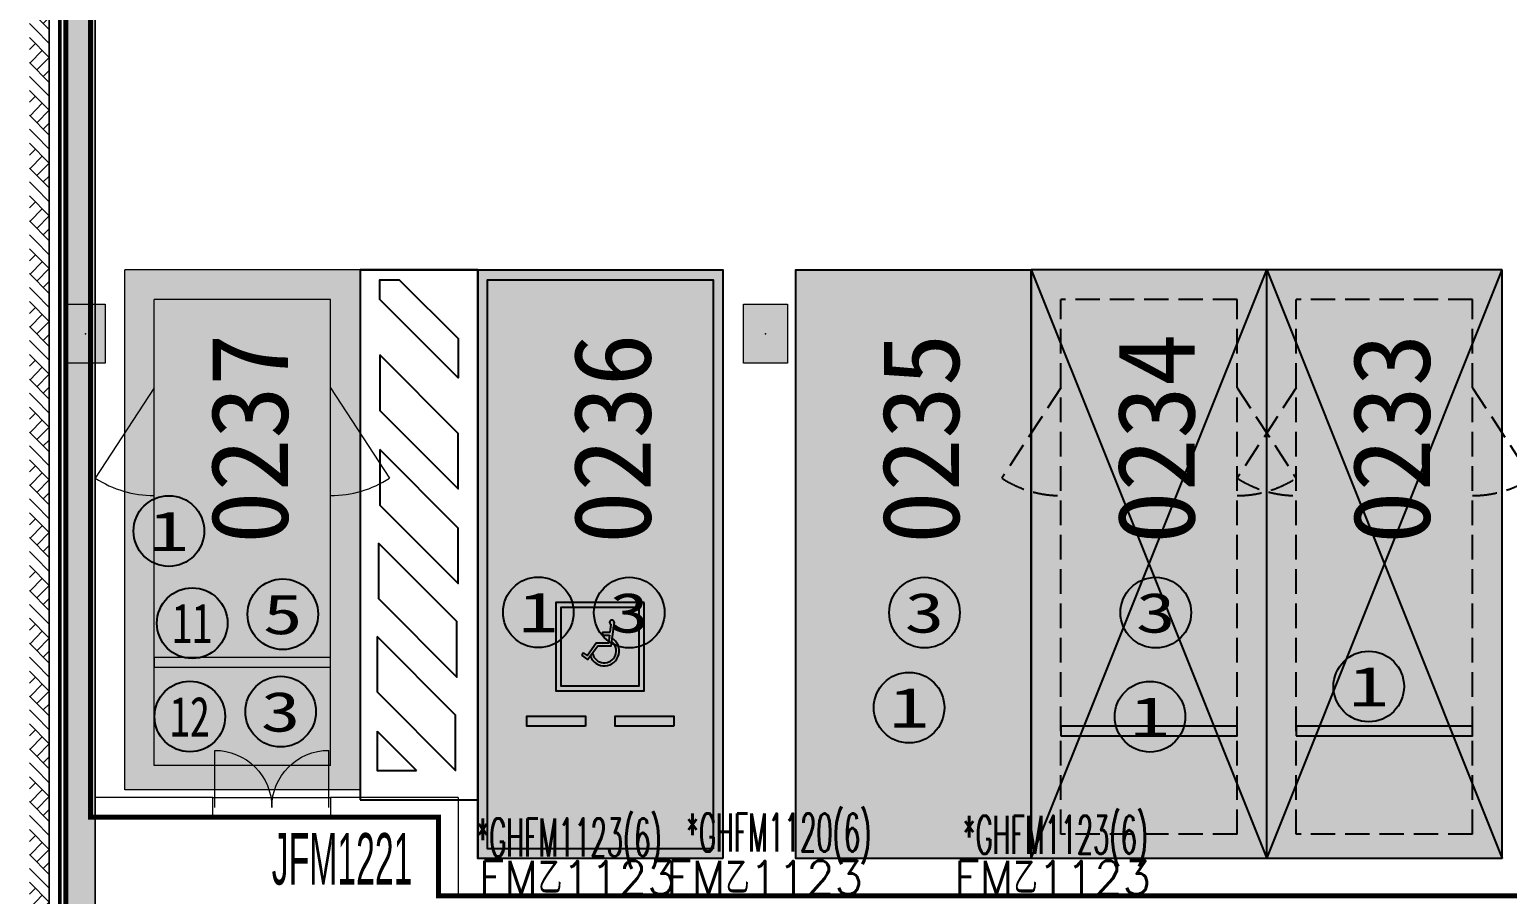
# Model space of a CAD drawing. Extents: x -264757 to 1033689, y 4049843 to 4347093.
# Drawn here: x -81754 to -66683, y 4139942 to 4148758 of the extents above; entities that cross this region are included whole.
import ezdxf
from ezdxf.enums import TextEntityAlignment as Align

# ---------------------------------------------------------------- set-up
doc = ezdxf.new("R2010")
doc.units = 0
doc.header["$LTSCALE"] = 1000
doc.header["$MEASUREMENT"] = 0
doc.linetypes.add('AX-01DK-PB01$1$A-001-车位参照B1$0$A-001-车位参照B1$0$A-001-车位参照B1$0$A-H4-001-基本图形$0$A-001-车位B1$0$DASH', pattern=[0.35, 0.25, -0.1])
doc.linetypes.add('DASH', pattern=[0.35, 0.25, -0.1])
for name, color, linetype in [('AX-01DK-PB01$0$AX-001DK-01-PB01-02$0$A-3-Htch(wall)', 8, 'Continuous'), ('AX-01DK-PB01$0$AX-03CK-02-PB01$0$AX-03CK-02-PB01$0$人防$0$人防$0$DOOR_FIRE_TEXT', 8, 'Continuous'), ('不利因素11-尽端停车', 7, 'Continuous'), ('不利因素12-不满足一次性出车', 7, 'Continuous'), ('不利因素3-紧邻房间出入口', 7, 'Continuous'), ('不利因素5-单面靠墙', 7, 'Continuous'), ('不利因素9-坡道上停车', 7, 'Continuous'), ('不可售车位', 255, 'Continuous'), ('大车位', 7, 'Continuous'), ('普通车位', 7, 'Continuous')]:
    doc.layers.add(name, color=color, linetype=linetype)
doc.layers.add('AX-01DK-PB01$0$AX-01DK-PB01$0$AX-001DK-01-PB01-02$0$A-3-WinF(Text)', color=8, linetype='Continuous', plot=False)
doc.layers.add('AX-01DK-PB01$0$AX-03CK-02-PB01$0$AX-03CK-02-PB01$0$WINDOW_TEXT', color=8, linetype='Continuous', plot=False)
doc.layers.add('无关图层', color=8, linetype='Continuous', lineweight=0)
doc.layers.add('车位归属楼栋范围线', color=7, linetype='Continuous', true_color=0x19e6c7)
doc.styles.add('AX-01DK-PB01$0$AX-01DK-PB01$0$AX-001DK-01-PB01-02$0$_TCH_WINDOW', font='SIMPLEX', dxfattribs={"bigfont": 'GBCBIG'})
doc.styles.add('AX-01DK-PB01$0$AX-03CK-02-PB01$0$AX-03CK-02-PB01$0$_TCH_DIM_T3', font='SIMPLEX', dxfattribs={"width": 0.705882, "bigfont": 'GBCBIG'})
doc.styles.add('AX-01DK-PB01$0$AX-03CK-02-PB01$0$AX-03CK-02-PB01$0$人防$0$人防$0$_TCH_DIM', font='$ GAD E', dxfattribs={"width": 0.7, "bigfont": '$ GAD C'})
doc.styles.add('AX-ACK-BIANH1$0$黑体', font='simhei.ttf')
doc.styles.add('AX-ACK-P01-WALL$0$黑体', font='simhei.ttf')
doc.styles.add('SX-ACK-PB01-WNC-ALL$0$黑体', font='simhei.ttf')
doc.styles.add('黑体', font='simhei.ttf')

# ---------------------------------------------------------------- blocks, each defined once
blk = doc.blocks.new('A$C1449ca83')
at = {"layer": '无关图层'}
h = blk.add_hatch(color=256, dxfattribs=at)
h.dxf.hatch_style = 1
h.paths.add_polyline_path([(0, 0), (0, -6000), (-2500, -6000), (-2500, 0)])
blk = doc.blocks.new('无障碍车位')
at = {"layer": '大车位'}
for p, q in [((-3700, 6000), (-2500, 6000)), ((-2500, 6000), (-2500, 0))]:
    blk.add_line(p, q, dxfattribs=at)
for points in [[(-3700, 600), (-2500, 600), (-2500, 6000), (-3700, 6000)], [(0, 0), (-2500, 0), (-2500, 6000), (0, 6000)], [(-100, 100), (-2400, 100), (-2400, 5900), (-100, 5900)], [(-803, 2610), (-1703, 2610), (-1703, 1710), (-803, 1710)], [(-853, 2560), (-1653, 2560), (-1653, 1760), (-853, 1760)], [(-1400, 1350), (-2000, 1350), (-2000, 1450), (-1400, 1450)], [(-500, 1350), (-1100, 1350), (-1100, 1450), (-500, 1450)]]:
    blk.add_lwpolyline(points, close=True, dxfattribs=at)
for points in [[(-3500, 5700), (-3500, 5900), (-3300, 5900), (-2700, 5300), (-2700, 4900), (-3500, 5700)], [(-3300, 5900), (-2700, 5300), (-2700, 4900)], [(-3500, 5700), (-2700, 4900)], [(-3500, 5134), (-3500, 4569), (-2700, 3769), (-2700, 4334), (-3500, 5134)], [(-3500, 4169), (-3500, 3603), (-2700, 2803), (-2700, 3369), (-3500, 4169)], [(-3513, 3216), (-3513, 2650), (-2713, 1850), (-2713, 2416), (-3513, 3216)], [(-3526, 2263), (-3526, 1698), (-2726, 898), (-2726, 1463), (-3526, 2263)], [(-1110, 2409), (-1142, 2165), (-1276, 2165), (-1376, 2028), (-1438, 2073)], [(-1158, 2276), (-1168, 2195), (-1292, 2195), (-1382, 2070), (-1421, 2097)], [(-1154, 2304), (-1229, 2304), (-1229, 2276), (-1158, 2276)], [(-1143, 2389), (-1154, 2304)], [(-1421, 2097), (-1438, 2073)], [(-3526, 1298), (-3526, 898), (-3126, 898)], [(-3526, 1298), (-3126, 898)]]:
    blk.add_lwpolyline(points, dxfattribs=at)
for centre, radius, start, end in [((-1133, 2409), 22.7, 345.2215, 243.3272), ((-1210, 2116), 152, 201.3756, 58.9548), ((-1210, 2116), 122, 191.8042, 52.6275)]:
    blk.add_arc(centre, radius, start, end, dxfattribs=at)
blk.add_blockref('A$C1449ca83', (0, 6000), dxfattribs=at)
blk = doc.blocks.new('SX-ACK-PB01-WNC-ALL$0$20200722.21182536')
at = {"layer": '不利因素3-紧邻房间出入口', "true_color": 0xe4d218}
h = blk.add_hatch(color=52, dxfattribs=at)
h.dxf.hatch_style = 1
edge = h.paths.add_edge_path()
edge.add_arc((360, 360), 360, 0, 360)
at = {"layer": '不利因素3-紧邻房间出入口'}
blk.add_circle((360, 360), 360, dxfattribs=at)
at = {"layer": '不利因素3-紧邻房间出入口', "style": 'SX-ACK-PB01-WNC-ALL$0$黑体', "width": 1.390625}
blk.add_text('3', height=407, dxfattribs=at).set_placement((156, 156), (564, 156), align=Align.FIT)
blk = doc.blocks.new('SX-ACK-PB01-WNC-ALL$0$20200722.21183209')
at = {"layer": '不利因素5-单面靠墙', "true_color": 0x6d711d}
h = blk.add_hatch(color=66, dxfattribs=at)
h.dxf.hatch_style = 1
edge = h.paths.add_edge_path()
edge.add_arc((360, 360), 360, 0, 360)
at = {"layer": '不利因素5-单面靠墙'}
blk.add_circle((360, 360), 360, dxfattribs=at)
at = {"layer": '不利因素5-单面靠墙', "style": 'SX-ACK-PB01-WNC-ALL$0$黑体', "width": 1.390625}
blk.add_text('5', height=407, dxfattribs=at).set_placement((156, 156), (564, 156), align=Align.FIT)
blk = doc.blocks.new('20200722.21185040')
at = {"layer": '不利因素11-尽端停车', "true_color": 0xf21b23}
h = blk.add_hatch(color=240, dxfattribs=at)
h.dxf.hatch_style = 1
edge = h.paths.add_edge_path()
edge.add_arc((360, 360), 360, 0, 360)
at = {"layer": '不利因素11-尽端停车'}
blk.add_circle((360, 360), 360, dxfattribs=at)
at = {"layer": '不利因素11-尽端停车', "style": '黑体', "width": 0.695313}
blk.add_text('11', height=407.3, dxfattribs=at).set_placement((156, 156), (564, 156), align=Align.FIT)
blk = doc.blocks.new('20200722.21185335')
at = {"layer": '不利因素12-不满足一次性出车', "true_color": 0x201adc}
h = blk.add_hatch(color=182, dxfattribs=at)
h.dxf.hatch_style = 1
edge = h.paths.add_edge_path()
edge.add_arc((360, 360), 360, 0, 360)
at = {"layer": '不利因素12-不满足一次性出车'}
blk.add_circle((360, 360), 360, dxfattribs=at)
at = {"layer": '不利因素12-不满足一次性出车', "style": '黑体', "width": 0.695313}
blk.add_text('12', height=407.3, dxfattribs=at).set_placement((156, 156), (564, 156), align=Align.FIT)
blk = doc.blocks.new('sadfsadfasf')
at = {"layer": '不可售车位', "true_color": 0x757b8a}
h = blk.add_hatch(color=8, dxfattribs=at)
h.dxf.hatch_style = 1
h.paths.add_polyline_path([(2400, 6000), (2400, 0), (0, 0), (0, 6000)])
at = {"layer": '不可售车位', "color": 8, "true_color": 0x757b8a}
blk.add_lwpolyline([(2400, 6000), (2400, 0), (0, 0), (0, 6000)], close=True, dxfattribs=at)
blk = doc.blocks.new('AX-01DK-PB01$1$$LinePat$素土夯实')
at = {"layer": '无关图层'}
for p, q in [((0, -210), (210, 0)), ((120, -300), (420, 0)), ((420, 0), (608, -188)), ((495, -300), (795, 0)), ((615, 0), (705, -90)), ((210, -210), (300, -300)), ((315, -105), (502, -293)), ((705, -300), (795, -210))]:
    blk.add_line(p, q, dxfattribs=at)
blk = doc.blocks.new('SX-CK-PB001-WNC$1$20211103.13313888')
at = {"layer": '无关图层'}
h = blk.add_hatch(color=256, dxfattribs=at)
h.dxf.hatch_style = 1
h.paths.add_polyline_path([(0, 600), (400, 600), (400, 0), (0, 0)])
blk.add_lwpolyline([(0, 600), (400, 600), (400, 0), (0, 0)], close=True, dxfattribs=at)
blk.add_point((200, 300), dxfattribs=at)
blk = doc.blocks.new('SX-CK-PB001-WNC$1$20211103.13313578')
at = {"layer": '无关图层'}
h = blk.add_hatch(color=256, dxfattribs=at)
h.dxf.hatch_style = 1
h.paths.add_polyline_path([(0, 600), (450, 600), (450, 0), (0, 0)])
blk.add_lwpolyline([(0, 600), (450, 600), (450, 0), (0, 0)], close=True, dxfattribs=at)
blk.add_point((225, 300), dxfattribs=at)
blk = doc.blocks.new('fasdfasdfasdfasdfasdf')
at = {"layer": '不利因素9-坡道上停车', "true_color": 0xe0aa15}
h = blk.add_hatch(color=42, dxfattribs=at)
h.dxf.hatch_style = 1
edge = h.paths.add_edge_path()
edge.add_arc((-119587, 4058555), 720, 0, 360)
at = {"layer": '不利因素9-坡道上停车'}
blk.add_circle((-119587, 4058555), 720, dxfattribs=at)
at = {"layer": '不利因素9-坡道上停车', "style": 'AX-ACK-P01-WALL$0$黑体', "width": 1.390625}
blk.add_text('1', height=815, dxfattribs=at).set_placement((-119994, 4058148), (-119180, 4058148), align=Align.FIT)
blk = doc.blocks.new('AX-01DK-PB01$0$AX-01DK-PB01$0$$DorLib2D$00000001')
at = {"layer": '无关图层'}
for p, q in [((0.45, 0.975), (0.5, 0.975)), ((0.45, 0), (0.45, 0.975)), ((0.5, 0), (0.5, 0.975)), ((0.5, 0), (0.45, 0))]:
    blk.add_line(p, q, dxfattribs=at)
at = {"layer": '无关图层', "lineweight": 13}
blk.add_arc((0.475, 0), 0.975, 91.4693, 180, dxfattribs=at)
blk = doc.blocks.new('AX-01DK-PB01$0$AX-03CK-02-PB01$0$AX-03CK-02-PB01$0$人防$0$人防$0$$DorLib2D$00000004')
at = {"layer": '无关图层'}
for p, q in [((-0.485, 0), (-0.485, 0.485)), ((0.485, 0), (0.485, 0.485))]:
    blk.add_line(p, q, dxfattribs=at)
at = {"layer": '无关图层', "lineweight": 13}
for centre, start, end in [((-0.485, 0), 0, 90), ((0.485, 0), 90, 180)]:
    blk.add_arc(centre, 0.485, start, end, dxfattribs=at)
blk = doc.blocks.new('AX-01DK-PB01$0$AX-03CK-02-PB01$0$AX-03CK-02-PB01$0$$U_DORLIB2D$00000009')
at = {"layer": '无关图层'}
blk.add_line((0.5, 0.219), (0.5, 1.213), dxfattribs=at)
at = {"layer": '无关图层', "const_width": 0.05}
blk.add_lwpolyline([(0.583, 0.219), (0.583, 1.219)], dxfattribs=at)
at = {"layer": '无关图层'}
blk.add_arc((0.5, 0.219), 1.001, 85.224, 182.3859, dxfattribs=at)
blk = doc.blocks.new('A$C7e5eb487')
at = {"layer": '普通车位', "true_color": 0xf18f8e}
h = blk.add_hatch(color=11, dxfattribs=at)
h.dxf.hatch_style = 1
h.paths.add_polyline_path([(2400, 0), (2400, -5300), (0, -5300), (0, 0)])

msp = doc.modelspace()

# ---------------------------------------------------------------- hatches: boundary and pattern name
at = {"layer": 'AX-01DK-PB01$0$AX-001DK-01-PB01-02$0$A-3-Htch(wall)'}
for points in [[(-81283.6, 4152324.7), (-81383.6, 4152158), (-81383.6, 4140803.4), (-81083.6, 4140803.4), (-81083.6, 4152358)], [(-81083.6, 4140803.4), (-81383.6, 4140803.4), (-81383.6, 4136083), (-81183.6, 4136083), (-81083.6, 4136208)]]:
    msp.add_hatch(color=256, dxfattribs=at).paths.add_polyline_path(points)
at = {"layer": '大车位', "true_color": 0xe806f9}
h = msp.add_hatch(color=6, dxfattribs=at)
h.dxf.hatch_style = 1
h.paths.add_polyline_path([(-69138.5, 4146307.6), (-69138.5, 4140307.6), (-71538.5, 4140307.6), (-71538.5, 4146307.6)])
h = msp.add_hatch(color=6, dxfattribs=at)
h.dxf.hatch_style = 1
h.paths.add_polyline_path([(-66738.5, 4146307.6), (-66738.5, 4140307.6), (-69138.5, 4140307.6), (-69138.5, 4146307.6)])
at = {"layer": '无关图层'}
h = msp.add_hatch(dxfattribs=at)
h.set_pattern_fill('钢筋混凝土', color=256, scale=100)
h.set_pattern_definition([(45, (-1, 0.0001), (-176.776695, 176.776695), []), (50, (-1, 0.0001), (717.26018, -62.752135), [75, -825]), (355, (-1, 0.0001), (-138.75133, 752.19213), [60, -660]), (100.4514, (58.8, -5.2), (578.50938, 689.43954), [63.74019, -701.14211]), (46.1842, (-1, 200), (1067.24105, -165.51901), [112.5, -1237.5]), (96.6356, (87.9, 186.2), (934.6627, 974.11787), [95.6103, -1051.713]), (351.1842, (-1, 200), (934.66195, 974.1186), [90, -990]), (21, (99, 150), (596.90705, -402.61889), [75, -825]), (326, (99, 150), (243.31533, 725.15005), [60, -660]), (71.4514, (148.74, 116.45), (840.22263, 322.5305), [63.74019, -701.14211]), (37.5, (-1, 0.0001), (12.159855, 332.893854), [0, -652, 0, -670, 0, -662.5]), (7.5, (-1, 0.0001), (263.069537, 394.411712), [0, -382, 0, -637, 0, -252.5]), (327.5, (-224, 0.0001), (533.822436, -22.554872), [0, -250, 0, -780, 0, -1035]), (317.5, (-324, 0.0001), (583.18617, 100.10498), [0, -325, 0, -518, 0, -735])])
h.paths.add_polyline_path([(-81384.5, 4152908), (-81384.5, 4136208), (-81084.5, 4136208), (-81084.5, 4152908)])
msp.add_hatch(color=256, dxfattribs=at).paths.add_polyline_path([(-81083.6, 4152458), (-81383.6, 4152158), (-81383.6, 4136209), (-81283.6, 4136042.3), (-81083.6, 4136009)])

# ---------------------------------------------------------------- linework, layer by layer
at = {"layer": '大车位', "color": 83}
for p, q in [((-71538.5, 4140307.6, 0), (-71538.5, 4146307.6)), ((-69138.5, 4146307.6), (-71538.5, 4146307.6)), ((-69138.5, 4140307.6, 0), (-69138.5, 4146307.6)), ((-69138.5, 4140307.6), (-69138.5, 4146307.6, 0)), ((-66738.5, 4146307.6, 0), (-69138.5, 4146307.6, 0)), ((-66738.5, 4140307.6), (-66738.5, 4146307.6, 0)), ((-69138.5, 4140307.6, 0), (-71538.5, 4140307.6, 0)), ((-66738.5, 4140307.6), (-69138.5, 4140307.6))]:
    msp.add_line(p, q, dxfattribs=at)
at = {"layer": '大车位', "color": 8, "linetype": 'AX-01DK-PB01$1$A-001-车位参照B1$0$A-001-车位参照B1$0$A-001-车位参照B1$0$A-H4-001-基本图形$0$A-001-车位B1$0$DASH'}
for p, q in [((-69438.5, 4146007.6), (-71238.5, 4146007.6)), ((-71238.5, 4140557.6, 0), (-71238.5, 4146007.6)), ((-69438.5, 4140557.6, 0), (-69438.5, 4146007.6)), ((-67038.5, 4146007.6, 0), (-68838.5, 4146007.6, 0)), ((-68838.5, 4140557.6), (-68838.5, 4146007.6, 0)), ((-67038.5, 4140557.6), (-67038.5, 4146007.6, 0)), ((-69438.5, 4140557.6, 0), (-71238.5, 4140557.6, 0)), ((-67038.5, 4140557.6), (-68838.5, 4140557.6))]:
    msp.add_line(p, q, dxfattribs=at)
at = {"layer": '大车位', "color": 83}
for points in [[(-71538.5, 4146307.6), (-69138.5, 4140307.6)], [(-69138.5, 4140307.6), (-66738.5, 4146307.6)]]:
    msp.add_lwpolyline(points, dxfattribs=at)
at = {"layer": '大车位', "color": 83, "elevation": 0}
for points in [[(-71538.5, 4140307.6), (-69138.5, 4146307.6)], [(-69138.5, 4146307.6), (-66738.5, 4140307.6)]]:
    msp.add_lwpolyline(points, dxfattribs=at)
at = {"layer": '大车位', "linetype": 'AX-01DK-PB01$1$A-001-车位参照B1$0$A-001-车位参照B1$0$A-001-车位参照B1$0$A-H4-001-基本图形$0$A-001-车位B1$0$DASH', "elevation": 0}
for points in [[(-71238.5, 4145107.6), (-71838.5, 4144185.6)], [(-69438.5, 4145107.6), (-68838.5, 4144185.6)]]:
    msp.add_lwpolyline(points, dxfattribs=at)
at = {"layer": '大车位', "linetype": 'AX-01DK-PB01$1$A-001-车位参照B1$0$A-001-车位参照B1$0$A-001-车位参照B1$0$A-H4-001-基本图形$0$A-001-车位B1$0$DASH'}
for points in [[(-68838.5, 4145107.6), (-69438.5, 4144185.6)], [(-67038.5, 4145107.6), (-66438.5, 4144185.6)]]:
    msp.add_lwpolyline(points, dxfattribs=at)
at = {"layer": '大车位', "elevation": 0}
msp.add_lwpolyline([(-71238.5, 4141557.6), (-69438.5, 4141557.6), (-69438.5, 4141657.6), (-71238.5, 4141657.6)], close=True, dxfattribs=at)
at = {"layer": '大车位'}
msp.add_lwpolyline([(-68838.5, 4141557.6), (-67038.5, 4141557.6), (-67038.5, 4141657.6), (-68838.5, 4141657.6)], close=True, dxfattribs=at)
at = {"layer": '大车位', "linetype": 'AX-01DK-PB01$1$A-001-车位参照B1$0$A-001-车位参照B1$0$A-001-车位参照B1$0$A-H4-001-基本图形$0$A-001-车位B1$0$DASH'}
for centre, start, end in [((-71238.5, 4145107.6), 236.94427, 270), ((-69438.5, 4145107.6), 270, 303.05573), ((-68838.5, 4145107.6, 0), 236.94427, 270), ((-67038.5, 4145107.6, 0), 270, 303.05573)]:
    msp.add_arc(centre, 1100, start, end, dxfattribs=at)
at = {"layer": '无关图层'}
for p, q in [((-81083.6, 4152458), (-81083.6, 4136009)), ((-81083.6, 4152358), (-81083.6, 4140803.4)), ((-81453.9, 4136258.6), (-81453.9, 4152088)), ((-81443.9, 4136258.6), (-81443.9, 4152098)), ((-81433.9, 4152108), (-81433.9, 4136258.6)), ((-81383.6, 4152158), (-81383.6, 4136209)), ((-81383.6, 4152158), (-81383.6, 4140803.4)), ((-81553.9, 4151988), (-81553.9, 4136258.6)), ((-81553.9, 4136258.6), (-81553.9, 4151988)), ((-80783.5, 4141007.6, 0), (-80783.5, 4146307.6)), ((-78383.5, 4146307.6), (-80783.5, 4146307.6)), ((-78383.5, 4141007.6, 0), (-78383.5, 4146307.6)), ((-78683.5, 4146007.6), (-80483.5, 4146007.6)), ((-80483.5, 4141257.6, 0), (-80483.5, 4146007.6)), ((-78683.5, 4141257.6, 0), (-78683.5, 4146007.6)), ((-78683.5, 4141257.6, 0), (-80483.5, 4141257.6, 0)), ((-78383.5, 4141007.6, 0), (-80783.5, 4141007.6, 0)), ((-81383.6, 4140803.4), (-81383.6, 4136083)), ((-79883.9, 4140928.4), (-81083.6, 4140928.4)), ((-81083.6, 4140803.4), (-81083.6, 4136208)), ((-79883.9, 4140728.4), (-79883.9, 4140928.4)), ((-79883.9, 4140928.4), (-78683.9, 4140928.4)), ((-77383.5, 4140928.4), (-78683.9, 4140928.4)), ((-78683.9, 4140928.4), (-78683.9, 4140728.4)), ((-77383.5, 4140928.4), (-77383.5, 4139928.4)), ((-81083.6, 4140728.4), (-79883.9, 4140728.4)), ((-79883.9, 4140728.4), (-78683.9, 4140728.4)), ((-78683.9, 4140728.4), (-77583.5, 4140728.4)), ((-77583.5, 4140728.4), (-77583.5, 4139928.4))]:
    msp.add_line(p, q, dxfattribs=at)
msp.add_lwpolyline([(-81384.5, 4152908), (-81384.5, 4136208), (-81084.5, 4136208), (-81084.5, 4152908)], close=True, dxfattribs=at)
at = {"layer": '无关图层', "elevation": 0}
for points in [[(-80483.5, 4145107.6), (-81083.5, 4144185.7)], [(-78683.5, 4145107.6), (-78083.5, 4144185.7)]]:
    msp.add_lwpolyline(points, dxfattribs=at)
msp.add_lwpolyline([(-80483.5, 4142257.6), (-78683.5, 4142257.6), (-78683.5, 4142357.6), (-80483.5, 4142357.6)], close=True, dxfattribs=at)
at = {"layer": '无关图层'}
for centre, start, end in [((-80483.5, 4145107.6), 236.94427, 270), ((-78683.5, 4145107.6), 270, 303.05573)]:
    msp.add_arc(centre, 1100, start, end, dxfattribs=at)
at = {"layer": '车位归属楼栋范围线', "linetype": 'DASH', "ltscale": 5, "const_width": 50}
for points in [[(-81133.4, 4158725), (-81133.4, 4140728.4), (-77583.5, 4140728.4), (-77583.5, 4139928.4), (-36664.6, 4139928), (-36664.6, 4146883.7), (-33283.3, 4146883.7), (-33283.3, 4175514.4)], [(-81383.7, 4158458.2), (-81383.7, 4111561.9), (-81383.7, 4111561.9), (-69389.6, 4111578), (-69389.6, 4116758), (-63550.9, 4116758), (-63550.9, 4106342.3), (-55792.6, 4106342.3), (-55792.6, 4111326.9), (-40109.6, 4111326.9), (-40109.6, 4116758), (-26632, 4116758), (-26632, 4124008), (-27083.6, 4124008), (-27079.3, 4127908), (-30681.1, 4127906.7), (-30681.1, 4122795), (-36179.7, 4122799.3), (-36179.7, 4146571.2), (-33104.2, 4146571.2), (-33104.2, 4162892)]]:
    msp.add_lwpolyline(points, dxfattribs=at)

# ---------------------------------------------------------------- block references
at = {"layer": '不利因素11-尽端停车'}
msp.add_blockref('20200722.21185040', (-80455.1, 4142347.4), dxfattribs=at)
at = {"layer": '不利因素12-不满足一次性出车'}
msp.add_blockref('20200722.21185335', (-80479.4, 4141395.3), dxfattribs=at)
at = {"layer": '不利因素3-紧邻房间出入口'}
for p in [(-75998.4, 4142454.4), (-72987.6, 4142454.4), (-70629.7, 4142454.4), (-79553.4, 4141445.3)]:
    msp.add_blockref('SX-ACK-PB01-WNC-ALL$0$20200722.21182536', p, dxfattribs=at)
at = {"layer": '不利因素5-单面靠墙'}
msp.add_blockref('SX-ACK-PB01-WNC-ALL$0$20200722.21183209', (-79531.5, 4142438.4), dxfattribs=at)
at = {"layer": '不可售车位'}
msp.add_blockref('sadfsadfasf', (-73938.5, 4140307.6), dxfattribs=at)
at = {"layer": '大车位'}
msp.add_blockref('无障碍车位', (-74683.5, 4140307.6), dxfattribs=at)
at = {"layer": '无关图层', "xscale": 0.6770522795121154, "yscale": 0.6666666666666666, "zscale": 0.6666666666666666, "rotation": 269.9999999998687}
for p in [(-81553.9, 4149296.7), (-81553.9, 4148758.5), (-81553.9, 4148220.2), (-81553.9, 4147682), (-81553.9, 4147143.7), (-81553.9, 4146605.5), (-81553.9, 4146067.2), (-81553.9, 4145528.9), (-81553.9, 4144990.7), (-81553.9, 4144452.4), (-81553.9, 4143914.2), (-81553.9, 4143375.9), (-81553.9, 4142837.7), (-81553.9, 4142299.4), (-81553.9, 4141761.1), (-81553.9, 4141222.9), (-81553.9, 4140684.6), (-81553.9, 4140146.4)]:
    msp.add_blockref('AX-01DK-PB01$1$$LinePat$素土夯实', p, dxfattribs=at)
at = {"layer": '无关图层'}
for name, p in [('SX-CK-PB001-WNC$1$20211103.13313888', (-81384.5, 4145358)), ('SX-CK-PB001-WNC$1$20211103.13313578', (-74474.6, 4145358))]:
    msp.add_blockref(name, p, dxfattribs=at)
ref = msp.add_blockref('AX-01DK-PB01$0$AX-03CK-02-PB01$0$AX-03CK-02-PB01$0$人防$0$人防$0$$DorLib2D$00000004', (-79283.9, 4140828.4), dxfattribs=dict(at, xscale=-1200, yscale=1200, zscale=200, rotation=2.667554555208752e-06))
ref.add_attrib('A', 'JFM1221', (-79283.9, 4140042), dxfattribs={"layer": 'AX-01DK-PB01$0$AX-03CK-02-PB01$0$AX-03CK-02-PB01$0$人防$0$人防$0$DOOR_FIRE_TEXT', "height": 525, "rotation": 0, "style": 'AX-01DK-PB01$0$AX-03CK-02-PB01$0$AX-03CK-02-PB01$0$人防$0$人防$0$_TCH_DIM', "width": 0.49})
ref = msp.add_blockref('AX-01DK-PB01$0$AX-03CK-02-PB01$0$AX-03CK-02-PB01$0$$U_DORLIB2D$00000009', (-76234.2, 4139778.4), dxfattribs=dict(at, xscale=-1100, yscale=-1100, zscale=300, rotation=2.667565741210712e-06))
ref.add_attrib('A', '*GHFM1123(6)', (-77197.7, 4140330), dxfattribs={"layer": 'AX-01DK-PB01$0$AX-03CK-02-PB01$0$AX-03CK-02-PB01$0$WINDOW_TEXT', "height": 386.75, "rotation": 0, "style": 'AX-01DK-PB01$0$AX-03CK-02-PB01$0$AX-03CK-02-PB01$0$_TCH_DIM_T3', "width": 0.49827})
ref = msp.add_blockref('AX-01DK-PB01$0$AX-03CK-02-PB01$0$AX-03CK-02-PB01$0$$U_DORLIB2D$00000009', (-74083.7, 4139778), dxfattribs=dict(at, xscale=-1100, yscale=-1100, zscale=300, rotation=4.183175996856709e-05))
ref.add_attrib('A', '*GHFM1120(6)', (-75059.7, 4140378.6), dxfattribs={"layer": 'AX-01DK-PB01$0$AX-03CK-02-PB01$0$AX-03CK-02-PB01$0$WINDOW_TEXT', "height": 386.75, "rotation": 0.00004, "style": 'AX-01DK-PB01$0$AX-03CK-02-PB01$0$AX-03CK-02-PB01$0$_TCH_DIM_T3', "width": 0.49827})
ref = msp.add_blockref('AX-01DK-PB01$0$AX-03CK-02-PB01$0$AX-03CK-02-PB01$0$$U_DORLIB2D$00000009', (-71334.9, 4139778), dxfattribs=dict(at, xscale=1100, yscale=-1100, zscale=300, rotation=4.183175996856709e-05))
ref.add_attrib('A', '*GHFM1123(6)', (-72237.9, 4140356.4), dxfattribs={"layer": 'AX-01DK-PB01$0$AX-03CK-02-PB01$0$AX-03CK-02-PB01$0$WINDOW_TEXT', "height": 386.75, "rotation": 0.00004, "style": 'AX-01DK-PB01$0$AX-03CK-02-PB01$0$AX-03CK-02-PB01$0$_TCH_DIM_T3', "width": 0.49827})
ref = msp.add_blockref('AX-01DK-PB01$0$AX-01DK-PB01$0$$DorLib2D$00000001', (-76233.5, 4139778), dxfattribs=dict(at, xscale=-1100, yscale=-1100, zscale=200, rotation=359.9999999999072))
ref.add_attrib('A', 'FM乙1123', (-77174.1, 4139945), dxfattribs={"layer": 'AX-01DK-PB01$0$AX-01DK-PB01$0$AX-001DK-01-PB01-02$0$A-3-WinF(Text)', "height": 337.59, "style": 'AX-01DK-PB01$0$AX-01DK-PB01$0$AX-001DK-01-PB01-02$0$_TCH_WINDOW'})
ref = msp.add_blockref('AX-01DK-PB01$0$AX-01DK-PB01$0$$DorLib2D$00000001', (-74084.6, 4139778), dxfattribs=dict(at, xscale=-1100, yscale=-1100, zscale=200, rotation=359.9999999999605))
ref.add_attrib('A', 'FM乙1123', (-75263.9, 4139945), dxfattribs={"layer": 'AX-01DK-PB01$0$AX-01DK-PB01$0$AX-001DK-01-PB01-02$0$A-3-WinF(Text)', "height": 337.59, "style": 'AX-01DK-PB01$0$AX-01DK-PB01$0$AX-001DK-01-PB01-02$0$_TCH_WINDOW'})
ref = msp.add_blockref('AX-01DK-PB01$0$AX-01DK-PB01$0$$DorLib2D$00000001', (-71284.9, 4139778), dxfattribs=dict(at, xscale=-1100, yscale=1100, zscale=200, rotation=180))
ref.add_attrib('A', 'FM乙1123', (-72326.2, 4139945), dxfattribs={"layer": 'AX-01DK-PB01$0$AX-01DK-PB01$0$AX-001DK-01-PB01-02$0$A-3-WinF(Text)', "height": 337.59, "style": 'AX-01DK-PB01$0$AX-01DK-PB01$0$AX-001DK-01-PB01-02$0$_TCH_WINDOW'})
at = {"layer": '普通车位'}
msp.add_blockref('A$C7e5eb487', (-80783.5, 4146307.6), dxfattribs=at)
at = {"layer": '车位归属楼栋范围线', "xscale": 0.5, "yscale": 0.5, "zscale": 0.5}
for p in [(-20539.6, 2114368.8, 0), (-16772.4, 2113540.1, 0), (-8304.3, 2112784.1, 0), (-12991.7, 2112568.4, 0), (-10534.9, 2112475.9, 0)]:
    msp.add_blockref('fasdfasdfasdfasdfasdf', p, dxfattribs=at)

# ---------------------------------------------------------------- texts
at = {"layer": '无关图层', "style": 'AX-ACK-BIANH1$0$黑体'}
for s, p in [('0237', (-79119.4, 4143514.7)), ('0236', (-75419.4, 4143514.7)), ('0234', (-69874.4, 4143514.6)), ('0235', (-72274.4, 4143514.6, 0)), ('0233', (-67474.4, 4143514.6))]:
    msp.add_text(s, height=788.61, rotation=90, dxfattribs=at).set_placement(p)

doc.saveas('drawing.dxf')
